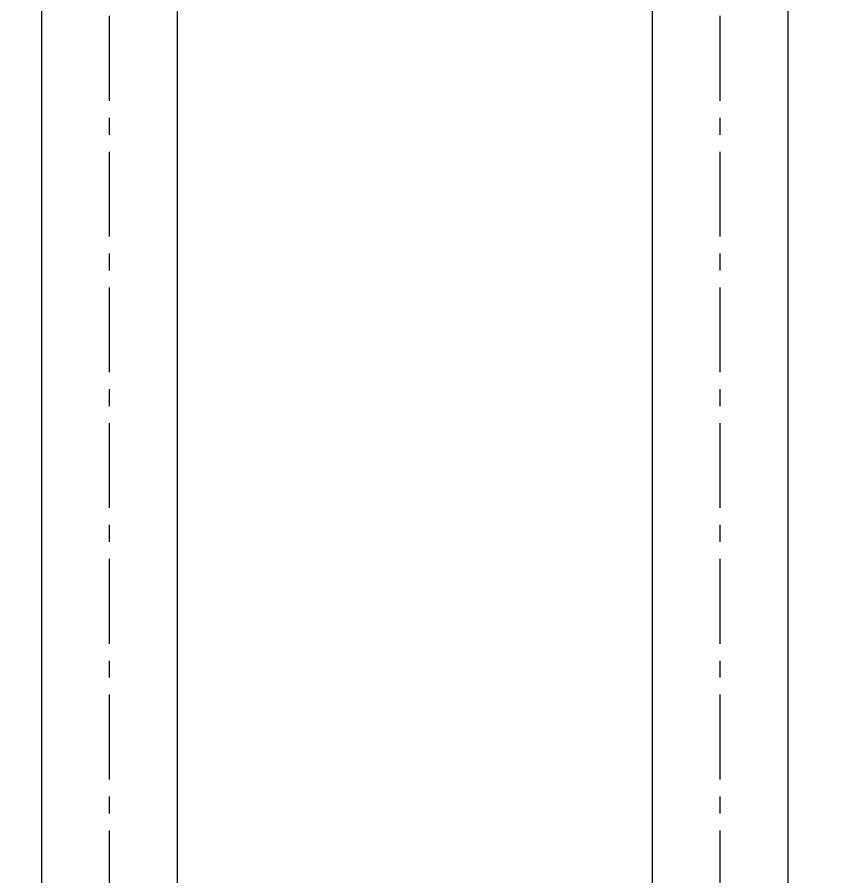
# Model space of a CAD drawing. Header units: inches. Extents: x 0 to 77285, y -118 to 40065.
# Drawn here: x 29490.3 to 29550.5, y 23098.4 to 23161.7 of the extents above; entities that cross this region are included whole.
import ezdxf

# ---------------------------------------------------------------- set-up
doc = ezdxf.new("R2010")
doc.units = ezdxf.units.IN
doc.header["$LTSCALE"] = 5
doc.header["$MEASUREMENT"] = 0
for name, pattern in [('CENTER', [2, 1.25, -0.25, 0.25, -0.25]), ('HIDDEN', [0.375, 0.25, -0.125]), ('PHANTOM', [2.5, 1.25, -0.25, 0.25, -0.25, 0.25, -0.25])]:
    doc.linetypes.add(name, pattern=pattern)
for name, color, linetype in [('11', 1, 'CENTER'), ('77', 40, 'HIDDEN'), ('A', 8, 'Continuous')]:
    doc.layers.add(name, color=color, linetype=linetype)
doc.layers.add('33', color=3, linetype='PHANTOM', lineweight=9)

# ---------------------------------------------------------------- blocks, each defined once
blk = doc.blocks.new('A$C08fce532')
at = {"layer": '11'}
for p, q in [((312.5, 67.5), (22.5, 67.5)), ((312.5, 22.5), (22.5, 22.5))]:
    blk.add_line(p, q, dxfattribs=at)
at = {"layer": 'A'}
for p, q in [((312.5, 72.5), (22.5, 72.5)), ((312.5, 62.5), (22.5, 62.5)), ((312.5, 27.5), (22.5, 27.5)), ((312.5, 17.5), (22.5, 17.5))]:
    blk.add_line(p, q, dxfattribs=at)
blk = doc.blocks.new('A$C37b407a2')
at = {"layer": '77', "xscale": -1, "rotation": 180}
blk.add_blockref('A$C08fce532', (-335, 7500), dxfattribs=at)

msp = doc.modelspace()

# ---------------------------------------------------------------- linework, layer by layer
at = {"layer": '33'}
msp.add_arc((29714.6497809, 22932.05047629), 1449.76574449, 257.8470729196, 17.84707291956, dxfattribs=at)

# ---------------------------------------------------------------- block references
at = {"rotation": 270}
msp.add_blockref('A$C37b407a2', (22064.6497809, 23013.05047629), dxfattribs=at)

doc.saveas('drawing.dxf')
